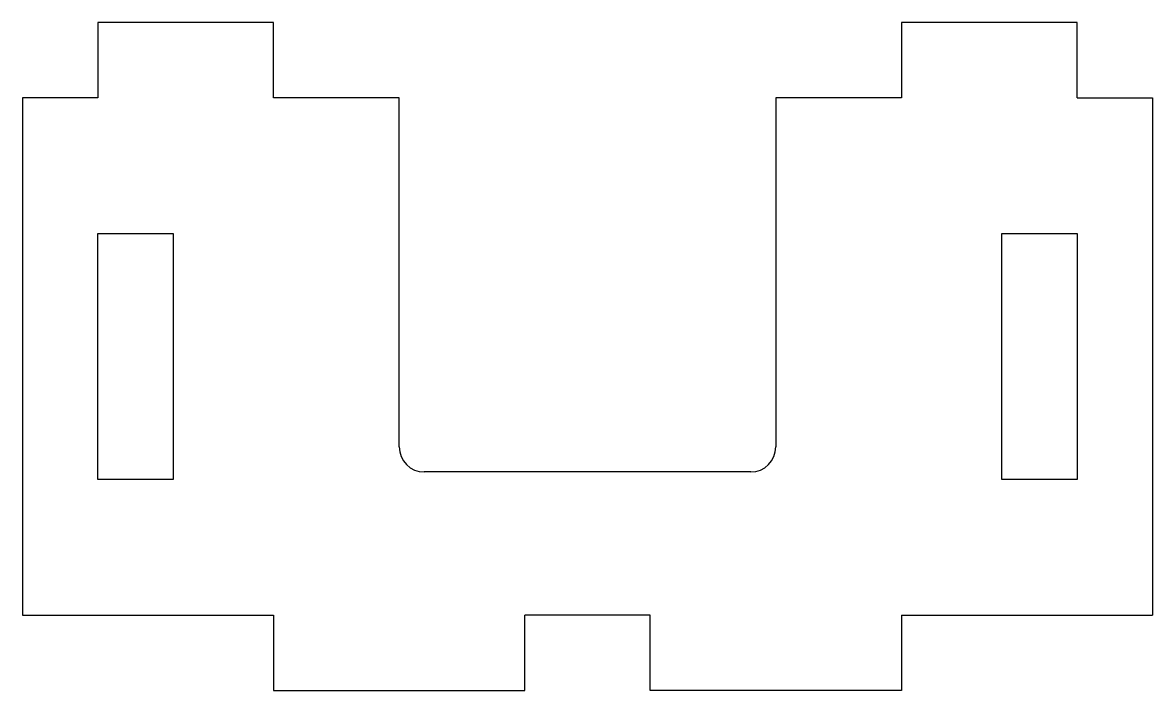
# Model space of a CAD drawing. Extents: x 0 to 45, y -3 to 23.6.
import ezdxf

# ---------------------------------------------------------------- set-up
doc = ezdxf.new("R2010")
doc.units = 0
doc.layers.get('0').update_dxf_attribs({"linetype": 'continuous'})

# ---------------------------------------------------------------- blocks, each defined once
blk = doc.blocks.new('FILLET001')
at = {"color": 0}
for p, q in [((10, 23.6), (3, 23.6)), ((3, 23.6), (3, 20.6)), ((10, 20.6), (10, 23.6)), ((35, 23.6), (35, 20.6)), ((42, 23.6), (35, 23.6)), ((42, 20.6), (42, 23.6)), ((3, 20.6), (0, 20.6)), ((0, 20.6), (0, 0)), ((15, 20.6), (10, 20.6)), ((15, 6.7), (15, 20.6)), ((30, 20.6), (30, 6.7)), ((35, 20.6), (30, 20.6)), ((42, 20.6), (45, 20.6)), ((45, 20.6), (45, 0)), ((3, 15.2), (6, 15.2)), ((3, 5.4), (3, 15.2)), ((6, 15.2), (6, 5.4)), ((39, 15.2), (42, 15.2)), ((39, 5.4), (39, 15.2)), ((42, 15.2), (42, 5.4)), ((6, 5.4), (3, 5.4)), ((29, 5.7), (16, 5.7)), ((42, 5.4), (39, 5.4)), ((0, 0), (10, 0)), ((10, 0), (10, -3)), ((25, 0), (20, 0)), ((20, -3), (20, 0)), ((25, -3), (25, 0)), ((35, 0), (45, 0)), ((35, 0), (35, -3)), ((10, -3), (20, -3)), ((35, -3), (25, -3))]:
    blk.add_line(p, q, dxfattribs=at)
for centre, start, end in [((16, 6.7), 180, -90), ((29, 6.7), -90, 0)]:
    blk.add_arc(centre, 1, start, end, dxfattribs=at)

msp = doc.modelspace()

# ---------------------------------------------------------------- block references
at = {"color": 0}
msp.add_blockref('FILLET001', (0, 0), dxfattribs=at)

doc.saveas('drawing.dxf')
